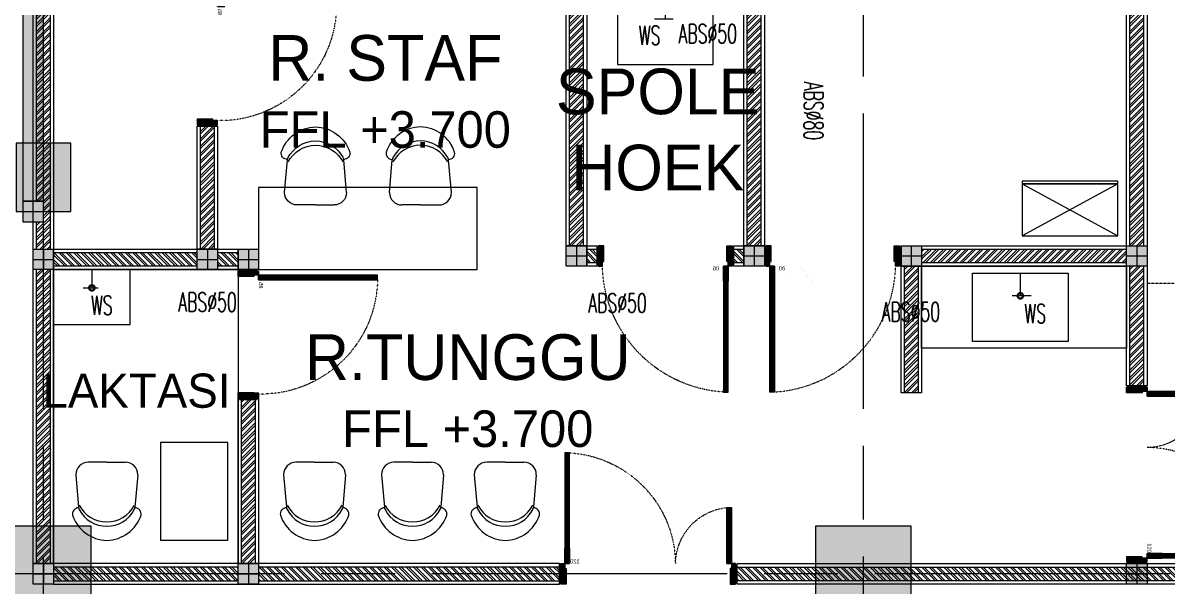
# Model space of a CAD drawing. Header units: millimetres. Extents: x -280308 to 6402717, y -14 to 2073074.
# Drawn here: x -16592 to -8220, y 418534 to 422653 of the extents above; entities that cross this region are included whole.
import ezdxf
from ezdxf.enums import TextEntityAlignment as Align

# ---------------------------------------------------------------- set-up
doc = ezdxf.new("R2010")
doc.units = ezdxf.units.MM
for name, pattern in [('ACAD_ISO03W100', [30, 12, -18]), ('ACAD_ISO08W100', [36, 24, -3, 6, -3]), ('DASHED2', [0.375, 0.25, -0.125]), ('Default', [0])]:
    doc.linetypes.add(name, pattern=pattern)
doc.layers.get('0').update_dxf_attribs({"lineweight": 0})
for name, color, linetype, lineweight, true_color in [('-P-ABK', 7, 'Continuous', 30, 0x05ffff), ('-P-AK', 7, 'Continuous', 30, 0xff0a0a), ('A-FILL-1', 7, 'Continuous', 0, 0x454545)]:
    doc.layers.add(name, color=color, linetype=linetype, lineweight=lineweight, true_color=true_color)
for name, color, linetype, lineweight in [('_Door & Window', 1, 'Continuous', 0), ('A-ALINE-1', 91, 'Continuous', 20), ('A-ALINE-3', 111, 'Continuous', 15), ('A-ALINE-6', 117, 'Continuous', 9), ('A-ANNOTATION', 144, 'Continuous', 0), ('A-Furn', 250, 'Continuous', 0), ('A-FURN-EQPM', 177, 'Continuous', 0), ('ARSIR', 251, 'Continuous', 0), ('Struktur', 80, 'Continuous', 20)]:
    doc.layers.add(name, color=color, linetype=linetype, lineweight=lineweight)
doc.layers.add('A-TEXT', color=254, linetype='Continuous')
doc.layers.add('FURNITURE', color=26, linetype='Continuous')
doc.layers.add('Teks-PL', color=7, linetype='Default', true_color=0xff0a0a)
doc.styles.add('Annotative', font='arial.ttf', dxfattribs={"height": 1.25})
doc.styles.add('CENTURY', font='GOTHIC.TTF')
doc.styles.add('RS', font='ROMANS.SHX', dxfattribs={"width": 0.8})
doc.styles.get("Standard").update_dxf_attribs({"font": 'arial.ttf'})
pattern_1 = [(315, (78969.543, 96992.157), (26.940768, 26.940768), []), (315, (78969.543, 96974.197), (26.940768, 26.940768), [])]
pattern_2 = [(135, (51.1804, 3e-10), (-4.490128, -4.490128), [])]

# ---------------------------------------------------------------- blocks, each defined once
blk = doc.blocks.new('A$Ccf87384a')
blk.add_wipeout([(-75, 75), (75, 75), (75, -75), (-75, -75)])
blk.add_wipeout([(-75, -75), (-75, 75), (75, 75), (75, -75)])
at = {"layer": 'A-FILL-1', "ltscale": 0.25}
h = blk.add_hatch(color=256, dxfattribs=at)
h.dxf.hatch_style = 1
h.paths.add_polyline_path([(-75, -75), (-75, 75), (75, 75), (75, -75)])
at = {"layer": 'A-ALINE-1'}
blk.add_lwpolyline([(-75, -75), (-75, 75), (75, 75), (75, -75)], close=True, dxfattribs=at)
at = {"layer": 'A-FILL-1', "ltscale": 0.25}
for p, q in [((-75, 0), (75, 0)), ((0, 75), (0, -75))]:
    blk.add_line(p, q, dxfattribs=at)
blk = doc.blocks.new('A$C6ab96ad6')
at = {"layer": 'A-Furn'}
h = blk.add_hatch(dxfattribs=at)
h.set_pattern_fill('ANSI31', color=256, scale=2, angle=540, style=0)
h.set_pattern_definition([(225, (-3598.3206, 30706.9954), (4.490128, -4.490128), [])])
h.paths.add_polyline_path([(10, 960), (10, 850), (2, 850), (2, 860), (-17, 860), (-17, 850), (-25, 850), (-25, 960)])
h = blk.add_hatch(dxfattribs=at)
h.set_pattern_fill('ANSI31', color=256, scale=2, angle=540, style=0)
h.set_pattern_definition([(225, (-3598.3206, 30816.9954), (4.490128, -4.490128), [])])
h.paths.add_polyline_path([(2, 860), (-17, 860), (-17, 250), (2, 250)])
h = blk.add_hatch(dxfattribs=at)
h.set_pattern_fill('ANSI31', color=256, scale=2, angle=540, style=0)
h.set_pattern_definition([(225, (-3198.3206, 30306.9954), (4.490128, -4.490128), [])])
h.paths.add_polyline_path([(-1210, 560), (-1210, 450), (-1202, 450), (-1202, 460), (-1183, 460), (-1183, 450), (-1175, 450), (-1175, 560)])
h = blk.add_hatch(dxfattribs=at)
h.set_pattern_fill('ANSI31', color=256, scale=2, angle=540, style=0)
h.set_pattern_definition([(225, (-3198.3206, 30816.9954), (4.490128, -4.490128), [])])
h.paths.add_polyline_path([(-1202, 460), (-1183, 460), (-1183, 250), (-1202, 250)])
h = blk.add_hatch(dxfattribs=at)
h.set_pattern_fill('ANSI31', color=256, scale=2, angle=540, style=0)
h.set_pattern_definition([(225, (-2593.7735, 30816.9954), (4.490128, -4.490128), [])])
h.paths.add_polyline_path([(-1210, 150), (-1210, 260), (-1202, 260), (-1202, 250), (-1183, 250), (-1183, 260), (-1175, 260), (-1175, 150)])
h = blk.add_hatch(dxfattribs=at)
h.set_pattern_fill('ANSI31', color=256, scale=2, angle=540, style=0)
h.set_pattern_definition([(225, (-2993.7735, 30816.9954), (4.490128, -4.490128), [])])
h.paths.add_polyline_path([(10, 150), (10, 260), (2, 260), (2, 250), (-17, 250), (-17, 260), (-25, 260), (-25, 150)])
h = blk.add_hatch(dxfattribs=at)
h.set_pattern_fill('ANSI31', color=256, scale=2, angle=540, style=0)
h.set_pattern_definition([(225, (-3898.3206, 30765.815), (4.490128, -4.490128), [])])
h.paths.add_polyline_path([(-1240, 0), (-1240, 10), (-1250, 10), (-1250, 140), (-1240, 140), (-1240, 150), (-1210, 150), (-1210, 115), (-1200, 115), (-1200, 0)])
h = blk.add_hatch(dxfattribs=at)
h.set_pattern_fill('ANSI31', color=256, scale=2, angle=540, style=0)
h.set_pattern_definition([(225, (-3598.3206, 30765.815), (4.490128, -4.490128), [])])
h.paths.add_polyline_path([(40, 0), (40, 10), (50, 10), (50, 140), (40, 140), (40, 150), (10, 150), (10, 115), (0, 115), (0, 0)])
at = {"layer": '_Door & Window'}
for points in [[(10, 960), (10, 850), (2, 850), (2, 860), (-17, 860), (-17, 850), (-25, 850), (-25, 960), (10, 960)], [(-1210, 560), (-1210, 450), (-1202, 450), (-1202, 460), (-1183, 460), (-1183, 450), (-1175, 450), (-1175, 560), (-1210, 560)], [(-1210, 150), (-1210, 260), (-1202, 260), (-1202, 250), (-1183, 250), (-1183, 260), (-1175, 260), (-1175, 150), (-1210, 150)], [(10, 150), (10, 260), (2, 260), (2, 250), (-17, 250), (-17, 260), (-25, 260), (-25, 150), (10, 150)], [(-1240, 0), (-1240, 10), (-1250, 10), (-1250, 140), (-1240, 140), (-1240, 150), (-1210, 150), (-1210, 115), (-1200, 115), (-1200, 0), (-1240, 0)], [(40, 0), (40, 10), (50, 10), (50, 140), (40, 140), (40, 150), (10, 150), (10, 115), (0, 115), (0, 0), (40, 0)]]:
    blk.add_lwpolyline(points, dxfattribs=at)
for points in [[(10, 150), (-25, 150), (-25, 960), (10, 960)], [(-1210, 150), (-1175, 150), (-1175, 560), (-1210, 560)]]:
    blk.add_lwpolyline(points, close=True, dxfattribs=at)
at = {"layer": '_Door & Window', "linetype": 'ACAD_ISO03W100', "ltscale": 0.02}
for centre, radius, start, end in [((22.2, 139.1), 822.2, 93.28886, 179.24246), ((-1218.1, 144.1), 418.1, 0.8095, 84.0847)]:
    blk.add_arc(centre, radius, start, end, dxfattribs=at)
at = {"layer": 'A-Furn'}
for points in [[(2, 860), (-17, 860), (-17, 250), (2, 250)], [(-1202, 460), (-1183, 460), (-1183, 250), (-1202, 250)]]:
    blk.add_lwpolyline(points, close=True, dxfattribs=at)
at = {"layer": 'Defpoints', "ltscale": 0.25, "insert": (-98.9, 182.1), "char_height": 30, "attachment_point": 1, "style": 'CENTURY'}
blk.add_mtext_dynamic_manual_height_columns('120', width=78.467, gutter_width=750, heights=[0], dxfattribs=at)
blk = doc.blocks.new('P180')
at = {"layer": 'A-Furn'}
h = blk.add_hatch(dxfattribs=at)
h.set_pattern_fill('ANSI31', color=256, scale=2, angle=450, style=0)
h.paths.add_polyline_path([(-30765.8, -2658.3), (-30755.8, -2658.3), (-30755.8, -2648.3), (-30625.8, -2648.3), (-30625.8, -2658.3), (-30615.8, -2658.3), (-30615.8, -2688.3), (-30650.8, -2688.3), (-30650.8, -2698.3), (-30765.8, -2698.3)])
h = blk.add_hatch(dxfattribs=at)
h.set_pattern_fill('ANSI31', color=256, scale=2, angle=450, style=0)
h.paths.add_polyline_path([(-30765.8, -3638.3), (-30755.8, -3638.3), (-30755.8, -3648.3), (-30625.8, -3648.3), (-30625.8, -3638.3), (-30615.8, -3638.3), (-30615.8, -3608.3), (-30650.8, -3608.3), (-30650.8, -3598.3), (-30765.8, -3598.3)])
h = blk.add_hatch(dxfattribs=at)
h.set_pattern_fill('ANSI31', color=256, scale=2, angle=450, style=0)
h.set_pattern_definition([(135, (51.1804, -604.547), (-4.490128, -4.490128), [])])
h.paths.add_polyline_path([(-30615.8, -3608.3), (-30505.8, -3608.3), (-30505.8, -3600.3), (-30515.8, -3600.3), (-30515.8, -3581.3), (-30505.8, -3581.3), (-30505.8, -3573.3), (-30615.8, -3573.3)])
h = blk.add_hatch(dxfattribs=at)
h.set_pattern_fill('ANSI31', color=256, scale=2, angle=450, style=0)
h.set_pattern_definition(pattern_2)
h.paths.add_polyline_path([(-29795.8, -3600.3), (-29795.8, -3581.3), (-30515.8, -3581.3), (-30515.8, -3600.3)])
h = blk.add_hatch(dxfattribs=at)
h.set_pattern_fill('ANSI31', color=256, scale=2, angle=450, style=0)
h.set_pattern_definition(pattern_2)
h.paths.add_polyline_path([(-29695.8, -3608.3), (-29805.8, -3608.3), (-29805.8, -3600.3), (-29795.8, -3600.3), (-29795.8, -3581.3), (-29805.8, -3581.3), (-29805.8, -3573.3), (-29695.8, -3573.3)])
at = {"layer": '_Door & Window'}
for points in [[(-30765.8, -2658.3), (-30755.8, -2658.3), (-30755.8, -2648.3), (-30625.8, -2648.3), (-30625.8, -2658.3), (-30615.8, -2658.3), (-30615.8, -2688.3), (-30650.8, -2688.3), (-30650.8, -2698.3), (-30765.8, -2698.3), (-30765.8, -2658.3)], [(-30765.8, -3638.3), (-30755.8, -3638.3), (-30755.8, -3648.3), (-30625.8, -3648.3), (-30625.8, -3638.3), (-30615.8, -3638.3), (-30615.8, -3608.3), (-30650.8, -3608.3), (-30650.8, -3598.3), (-30765.8, -3598.3), (-30765.8, -3638.3)], [(-30615.8, -3608.3), (-30505.8, -3608.3), (-30505.8, -3600.3), (-30515.8, -3600.3), (-30515.8, -3581.3), (-30505.8, -3581.3), (-30505.8, -3573.3), (-30615.8, -3573.3), (-30615.8, -3608.3)], [(-29695.8, -3608.3), (-29805.8, -3608.3), (-29805.8, -3600.3), (-29795.8, -3600.3), (-29795.8, -3581.3), (-29805.8, -3581.3), (-29805.8, -3573.3), (-29695.8, -3573.3), (-29695.8, -3608.3)]]:
    blk.add_lwpolyline(points, dxfattribs=at)
blk.add_lwpolyline([(-30615.8, -3608.3), (-30615.8, -3573.3), (-29695.8, -3573.3), (-29695.8, -3608.3)], close=True, dxfattribs=at)
at = {"layer": '_Door & Window', "linetype": 'ACAD_ISO03W100', "ltscale": 0.02}
blk.add_arc((-30640.5, -3634.6), 946.6, 3.71519, 88.50768, dxfattribs=at)
at = {"layer": 'A-Furn'}
blk.add_lwpolyline([(-29795.8, -3600.3), (-29795.8, -3581.3), (-30515.8, -3581.3), (-30515.8, -3600.3)], close=True, dxfattribs=at)
at = {"layer": 'Defpoints', "ltscale": 0.25, "insert": (-30585.6, -3496.2), "char_height": 30, "attachment_point": 1, "rotation": 270, "style": 'CENTURY'}
blk.add_mtext_dynamic_manual_height_columns('90', width=78.467, gutter_width=750, heights=[0], dxfattribs=at)
blk = doc.blocks.new('A$Ca4ca9c0b')
at = {"layer": 'A-Furn'}
h = blk.add_hatch(dxfattribs=at)
h.set_pattern_fill('ANSI31', color=256, scale=2, angle=540, style=0)
h.set_pattern_definition([(225, (109566.3125, -240668.4215), (4.49012806, -4.49012806), [])])
h.paths.add_polyline_path([(10, 1020), (10, 910), (2, 910), (2, 920), (-17, 920), (-17, 910), (-25, 910), (-25, 1020)])
h = blk.add_hatch(dxfattribs=at)
h.set_pattern_fill('ANSI31', color=256, scale=2, angle=540, style=0)
h.set_pattern_definition([(225, (109566.3125, -240568.4215), (4.49012806, -4.49012806), [])])
h.paths.add_polyline_path([(2, 920), (-17, 920), (-17, 250), (2, 250)])
h = blk.add_hatch(dxfattribs=at)
h.set_pattern_fill('ANSI31', color=256, scale=2, angle=540, style=0)
h.set_pattern_definition([(225, (110170.8596, -240618.4215), (4.49012806, -4.49012806), [])])
h.paths.add_polyline_path([(10, 150), (10, 260), (2, 260), (2, 250), (-17, 250), (-17, 260), (-25, 260), (-25, 150)])
h = blk.add_hatch(dxfattribs=at)
h.set_pattern_fill('ANSI31', color=256, scale=2, angle=540, style=0)
h.set_pattern_definition([(225, (109716.3125, -240669.602), (4.49012806, -4.49012806), [])])
h.paths.add_polyline_path([(-890, 0), (-890, 10), (-900, 10), (-900, 140), (-890, 140), (-890, 150), (-860, 150), (-860, 115), (-850, 115), (-850, 0)])
h = blk.add_hatch(dxfattribs=at)
h.set_pattern_fill('ANSI31', color=256, scale=2, angle=540, style=0)
h.set_pattern_definition([(225, (109566.3125, -240669.602), (4.49012806, -4.49012806), [])])
h.paths.add_polyline_path([(40, 0), (40, 10), (50, 10), (50, 140), (40, 140), (40, 150), (10, 150), (10, 115), (0, 115), (0, 0)])
at = {"layer": '_Door & Window'}
for points in [[(10, 1020), (10, 910), (2, 910), (2, 920), (-17, 920), (-17, 910), (-25, 910), (-25, 1020), (10, 1020)], [(10, 150), (10, 260), (2, 260), (2, 250), (-17, 250), (-17, 260), (-25, 260), (-25, 150), (10, 150)], [(-890, 0), (-890, 10), (-900, 10), (-900, 140), (-890, 140), (-890, 150), (-860, 150), (-860, 115), (-850, 115), (-850, 0), (-890, 0)], [(40, 0), (40, 10), (50, 10), (50, 140), (40, 140), (40, 150), (10, 150), (10, 115), (0, 115), (0, 0), (40, 0)]]:
    blk.add_lwpolyline(points, dxfattribs=at)
blk.add_lwpolyline([(10, 150), (-25, 150), (-25, 1020), (10, 1020)], close=True, dxfattribs=at)
at = {"layer": '_Door & Window', "linetype": 'ACAD_ISO03W100', "ltscale": 0.02}
blk.add_arc((-6.9, 167), 853.2, 91.21475, 181.13846, dxfattribs=at)
at = {"layer": 'A-Furn'}
blk.add_lwpolyline([(2, 920), (-17, 920), (-17, 250), (2, 250)], close=True, dxfattribs=at)
at = {"layer": 'Defpoints', "ltscale": 0.25, "insert": (-87.7, 181.6), "char_height": 30, "attachment_point": 1, "style": 'CENTURY'}
blk.add_mtext_dynamic_manual_height_columns('85', width=78.467, gutter_width=750, heights=[0], dxfattribs=at)
blk = doc.blocks.new('A$C7a9db0a0')
at = {"layer": 'A-FILL-1', "ltscale": 0.25}
h = blk.add_hatch(dxfattribs=at)
h.set_pattern_fill('ANSI32', color=256, scale=4, angle=180)
h.set_pattern_definition([(225, (139400.994, -40282.77), (26.940768, -26.940768), []), (225, (139383.034, -40282.77), (26.940768, -26.940768), [])])
h.paths.add_polyline_path([(34722.8, -5236), (34722.8, -1811), (34822.8, -1811), (34822.8, -5236)])
h = blk.add_hatch(dxfattribs=at)
h.set_pattern_fill('ANSI32', color=256, scale=4, angle=180)
h.set_pattern_definition([(225, (142200.994, -40282.77), (26.940768, -26.940768), []), (225, (142183.034, -40282.77), (26.940768, -26.940768), [])])
h.paths.add_polyline_path([(37522.8, -6261), (37522.8, -1811), (37622.8, -1811), (37622.8, -6261)])
h = blk.add_hatch(dxfattribs=at)
h.set_pattern_fill('ANSI32', color=256, scale=4, angle=180)
h.set_pattern_definition([(225, (134200.994, -40282.77), (26.940768, -26.940768), []), (225, (134183.034, -40282.77), (26.940768, -26.940768), [])])
h.paths.add_polyline_path([(29522.8, -7561), (29522.8, -1986), (29622.8, -1986), (29622.8, -7561)])
h = blk.add_hatch(dxfattribs=at)
h.set_pattern_fill('ANSI32', color=256, scale=4, angle=180)
h.set_pattern_definition([(225, (138100.994, -40282.77), (26.940768, -26.940768), []), (225, (138083.034, -40282.77), (26.940768, -26.940768), [])])
h.paths.add_polyline_path([(33422.8, -5236), (33422.8, -3411), (33522.8, -3411), (33522.8, -5236)])
h = blk.add_hatch(dxfattribs=at)
h.set_pattern_fill('ANSI32', color=256, scale=4, angle=180)
h.set_pattern_definition([(225, (135400.994, -39882.77), (26.940768, -26.940768), []), (225, (135383.034, -39882.77), (26.940768, -26.940768), [])])
h.paths.add_polyline_path([(30722.8, -5261), (30722.8, -4361), (30822.8, -4361), (30822.8, -5261)])
h = blk.add_hatch(dxfattribs=at)
h.set_pattern_fill('ANSI32', color=256, scale=4, angle=180)
h.set_pattern_definition([(225, (-183193.873, -153131.49), (26.9407684, -26.9407684), []), (225, (-183211.833, -153131.49), (26.9407684, -26.9407684), [])])
h.paths.add_polyline_path([(35997.8, -5261), (37497.8, -5261), (37497.8, -5361), (35997.8, -5361)])
h = blk.add_hatch(dxfattribs=at)
h.set_pattern_fill('ANSI32', color=256, scale=4, angle=180)
h.set_pattern_definition([(225, (140550.994, -40282.77), (26.940768, -26.940768), []), (225, (140533.034, -40282.77), (26.940768, -26.940768), [])])
h.paths.add_polyline_path([(35872.8, -6311), (35872.8, -5386), (35972.8, -5386), (35972.8, -6311)])
at = {"layer": 'A-ALINE-3', "linetype": 'Continuous'}
for points in [[(34722.8, -5236), (34722.8, -1811), (34822.8, -1811), (34822.8, -5236)], [(37522.8, -6261), (37522.8, -1811), (37622.8, -1811), (37622.8, -6261)], [(29522.8, -7561), (29522.8, -1986), (29622.8, -1986), (29622.8, -7561)], [(33422.8, -5236), (33422.8, -3411), (33522.8, -3411), (33522.8, -5236)], [(30722.8, -5261), (30722.8, -4361), (30822.8, -4361), (30822.8, -5261)], [(35997.8, -5261), (37497.8, -5261), (37497.8, -5361), (35997.8, -5361)], [(35872.8, -6311), (35872.8, -5386), (35972.8, -5386), (35972.8, -6311)]]:
    blk.add_lwpolyline(points, close=True, dxfattribs=at)
at = {"layer": 'A-ALINE-6'}
for points in [[(34697.8, -5236), (34697.8, -1811), (34847.8, -1811), (34847.8, -5236)], [(37497.8, -6261), (37497.8, -1811), (37647.8, -1811), (37647.8, -6261)], [(29497.8, -7561), (29497.8, -1986), (29647.8, -1986), (29647.8, -7561)], [(33397.8, -5236), (33397.8, -3411), (33547.8, -3411), (33547.8, -5236)], [(30697.8, -5261), (30697.8, -4361), (30847.8, -4361), (30847.8, -5261)], [(35997.8, -5236), (37497.8, -5236), (37497.8, -5386), (35997.8, -5386)], [(35847.8, -6311), (35847.8, -5386), (35997.8, -5386), (35997.8, -6311)]]:
    blk.add_lwpolyline(points, close=True, dxfattribs=at)
at = {"ltscale": 0.25, "xscale": -1, "rotation": 270}
blk.add_blockref('A$Ca4ca9c0b', (30697.8, -3461), dxfattribs=at)
at = {"ltscale": 0.25}
for p in [(31072.8, -5336), (37572.8, -7636)]:
    blk.add_blockref('A$Ccf87384a', p, dxfattribs=at)
at = {"xscale": -1.000000000000015, "rotation": 90}
blk.add_blockref('P180', (30974.5, -36001.8), dxfattribs=at)
at = {"ltscale": 0.25, "xscale": -1}
blk.add_blockref('A$C6ab96ad6', (33397.8, -7711), dxfattribs=at)
at = {"layer": 'A-FILL-1', "ltscale": 0.25}
h = blk.add_hatch(dxfattribs=at)
h.set_pattern_fill('ANSI32', color=256, scale=4, angle=270)
h.set_pattern_definition(pattern_1)
h.paths.add_polyline_path([(46247.8, -7686), (34647.8, -7686), (34647.8, -7586), (46247.8, -7586)])
at = {"layer": 'A-ALINE-3', "linetype": 'Continuous'}
blk.add_lwpolyline([(46247.8, -7686), (34647.8, -7686), (34647.8, -7586), (46247.8, -7586)], close=True, dxfattribs=at)
at = {"layer": 'A-ALINE-6'}
blk.add_lwpolyline([(46247.8, -7711), (34647.8, -7711), (34647.8, -7561), (46247.8, -7561)], close=True, dxfattribs=at)
at = {"ltscale": 0.25, "xscale": -1}
for name, p, rotation in [('A$Ccf87384a', (29497.8, -4986), 180), ('A$Ca4ca9c0b', (30997.8, -5461), 270)]:
    blk.add_blockref(name, p, dxfattribs=dict(at, rotation=rotation))
at = {"ltscale": 0.25}
for p in [(29572.8, -5336), (33472.8, -5311), (34772.8, -5311), (35922.8, -5311), (37572.8, -5311), (29572.8, -7636)]:
    blk.add_blockref('A$Ccf87384a', p, dxfattribs=at)
at = {"ltscale": 0.25, "rotation": 270}
blk.add_blockref('A$C6ab96ad6', (37497.8, -7511), dxfattribs=at)
at = {"layer": 'A-FILL-1', "ltscale": 0.25}
h = blk.add_hatch(dxfattribs=at)
h.set_pattern_fill('ANSI32', color=256, scale=4, angle=270)
h.set_pattern_definition([(315, (67594.558, 99317.157), (26.940768, 26.940768), []), (315, (67594.558, 99299.197), (26.940768, 26.940768), [])])
h.paths.add_polyline_path([(33622.8, -5361), (33547.8, -5361), (33547.8, -5261), (33622.8, -5261)])
h = blk.add_hatch(dxfattribs=at)
h.set_pattern_fill('ANSI32', color=256, scale=4, angle=270)
h.set_pattern_definition([(315, (68669.558, 99317.157), (26.940768, 26.940768), []), (315, (68669.558, 99299.197), (26.940768, 26.940768), [])])
h.paths.add_polyline_path([(34697.8, -5361), (34622.8, -5361), (34622.8, -5261), (34697.8, -5261)])
h = blk.add_hatch(dxfattribs=at)
h.set_pattern_fill('ANSI32', color=256, scale=4, angle=270)
h.set_pattern_definition([(315, (64519.558, 99292.157), (26.940768, 26.940768), []), (315, (64519.558, 99274.197), (26.940768, 26.940768), [])])
h.paths.add_polyline_path([(30997.8, -5386), (29647.8, -5386), (29647.8, -5286), (30997.8, -5286)])
h = blk.add_hatch(dxfattribs=at)
h.set_pattern_fill('ANSI32', color=256, scale=4, angle=270)
h.set_pattern_definition(pattern_1)
h.paths.add_polyline_path([(29647.8, -7686), (33347.8, -7686), (33347.8, -7586), (29647.8, -7586)])
at = {"layer": 'ARSIR', "ltscale": 0.25}
h = blk.add_hatch(color=256, dxfattribs=at)
h.dxf.hatch_style = 1
h.paths.add_polyline_path([(29422.8, -2611), (29422.8, -4911), (29572.8, -4911), (29572.8, -2611)])
at = {"color": 0, "linetype": 'DASHED2', "lineweight": -2, "ltscale": 6}
blk.add_lwpolyline([(37647.8, -5511), (39563.4, -5511), (39563.4, -1811), (37647.8, -1811)], close=True, dxfattribs=at)
at = {"color": 0, "linetype": 'ByBlock', "lineweight": -2, "ltscale": 0.25}
blk.add_lwpolyline([(35997.8, -5386), (37497.8, -5386), (37497.8, -5986), (35997.8, -5986)], close=True, dxfattribs=at)
at = {"layer": 'A-ALINE-3', "linetype": 'Continuous'}
for points in [[(33622.8, -5361), (33547.8, -5361), (33547.8, -5261), (33622.8, -5261)], [(34697.8, -5361), (34622.8, -5361), (34622.8, -5261), (34697.8, -5261)], [(30997.8, -5386), (29647.8, -5386), (29647.8, -5286), (30997.8, -5286)], [(29647.8, -7686), (33347.8, -7686), (33347.8, -7586), (29647.8, -7586)]]:
    blk.add_lwpolyline(points, close=True, dxfattribs=at)
at = {"layer": 'A-ALINE-6'}
for points in [[(29422.8, -2611), (29422.8, -4911), (29572.8, -4911), (29572.8, -2611)], [(30997.8, -5411), (29647.8, -5411), (29647.8, -5261), (30997.8, -5261)], [(33622.8, -5386), (33547.8, -5386), (33547.8, -5236), (33622.8, -5236)], [(34697.8, -5386), (34622.8, -5386), (34622.8, -5236), (34697.8, -5236)], [(29647.8, -7711), (33347.8, -7711), (33347.8, -7561), (29647.8, -7561)]]:
    blk.add_lwpolyline(points, close=True, dxfattribs=at)
at = {"rotation": 270}
blk.add_blockref('P180', (38496.1, -36001.8), dxfattribs=at)
at = {"ltscale": 0.25}
blk.add_blockref('A$Ccf87384a', (31072.8, -7636), dxfattribs=at)
at = {"layer": 'A-FILL-1', "ltscale": 0.25}
h = blk.add_hatch(dxfattribs=at)
h.set_pattern_fill('ANSI32', color=256, scale=4, angle=180)
h.set_pattern_definition([(225, (135700.994, -40282.77), (26.940768, -26.940768), []), (225, (135683.034, -40282.77), (26.940768, -26.940768), [])])
h.paths.add_polyline_path([(31022.8, -7561), (31022.8, -6311), (31122.8, -6311), (31122.8, -7561)])
at = {"layer": 'A-ALINE-3', "linetype": 'Continuous'}
blk.add_lwpolyline([(31022.8, -7561), (31022.8, -6311), (31122.8, -6311), (31122.8, -7561)], close=True, dxfattribs=at)
at = {"layer": 'A-ALINE-6'}
for points in [[(29647.8, -5411), (30997.8, -5411), (30997.8, -7561), (29647.8, -7561)], [(30997.8, -7561), (30997.8, -6311), (31147.8, -6311), (31147.8, -7561)]]:
    blk.add_lwpolyline(points, close=True, dxfattribs=at)
at = {"ltscale": 0.25}
blk.add_blockref('A$Ccf87384a', (30772.8, -5336), dxfattribs=at)
blk = doc.blocks.new('WASTAFEL 2')
at = {"color": 0, "linetype": 'ByBlock', "lineweight": -2, "ltscale": 0.25}
for p, q in [((48793.3, 63216.8), (48793.3, 63050.4)), ((48871.9, 63050.4), (48734.5, 63050.4))]:
    blk.add_line(p, q, dxfattribs=at)
blk.add_lwpolyline([(48443.3, 63216.8), (49143.3, 63216.8), (49143.3, 62716.8), (48443.3, 62716.8)], close=True, dxfattribs=at)
blk = doc.blocks.new('A$Ccc440957')
at = {"layer": 'FURNITURE', "color": 0, "linetype": 'ByBlock', "lineweight": -2}
for p, q in [((-44.9, 189), (-243.3, 171.7)), ((30.7, 0), (30.7, 113.4)), ((30.7, 0), (30.7, -113.4)), ((-44.9, -189), (-243.3, -171.7))]:
    blk.add_line(p, q, dxfattribs=at)
for centre, radius, start, end in [((-284.3, 171.6), 37.8, 0, 100.97095), ((-218.8, -5.7), 226.4, 108.72878, 178.55828), ((-170.1, 0), 189, 117.54534, 180), ((-143.7, 0), 189, 117.54534, 180), ((-240, 134.1), 37.8, 94.9782, 117.54534), ((-44.9, 113.4), 75.6, 0, 90), ((-218.8, 5.7), 226.4, 181.44172, 251.27122), ((-170.1, 0), 189, 180, 242.45466), ((-143.7, 0), 189, 180, 242.45466), ((-44.9, -113.4), 75.6, 270, 0), ((-284.3, -171.6), 37.8, 259.02905, 0), ((-240, -134.1), 37.8, 242.45466, 265.0218)]:
    blk.add_arc(centre, radius, start, end, dxfattribs=at)
blk = doc.blocks.new('A$C4404b510')
at = {"color": 0, "linetype": 'ByBlock', "lineweight": -2, "ltscale": 0.25}
for p, q in [((18410.8, 16477), (19110.8, 16097)), ((19110.8, 16477), (18410.8, 16097))]:
    blk.add_line(p, q, dxfattribs=at)
for points in [[(19110.8, 16497), (18410.8, 16497), (18410.8, 16477), (19110.8, 16477)], [(19110.8, 16477), (18410.8, 16477), (18410.8, 16097), (19110.8, 16097)]]:
    blk.add_lwpolyline(points, close=True, dxfattribs=at)
at = {"layer": 'A-FURN-EQPM', "color": 0, "linetype": 'ByBlock', "lineweight": -2, "ltscale": 0.25}
for points in [[(14424.8, 15850), (14424.8, 16450), (12824.8, 16450), (12824.8, 15850)], [(12105.5, 14586.5), (12105.5, 13871.5), (12600.5, 13871.5), (12600.5, 14586.5)]]:
    blk.add_lwpolyline(points, close=True, dxfattribs=at)
at = {"color": 0, "linetype": 'ByBlock', "lineweight": -2, "xscale": -1}
blk.add_blockref('WASTAFEL 2', (64593.1, -45366.8), dxfattribs=at)
at = {"ltscale": 0.25}
for p, xscale, yscale, zscale, rotation in [((13241.2, 16360), -1.200000000000015, 1.200000000000015, 1.2, 90), ((14008.4, 16360), 1.2, 1.2, 1.2, 270), ((11713.9, 14404.3), 1.200000000000015, 1.200000000000015, 1.200000000000015, 90), ((13234, 14404.3), 1.200000000000015, 1.200000000000015, 1.200000000000015, 90), ((13950.6, 14404.3), 1.200000000000015, 1.200000000000015, 1.200000000000015, 90), ((14629.6, 14404.3), 1.200000000000015, 1.200000000000015, 1.200000000000015, 90)]:
    blk.add_blockref('A$Ccc440957', p, dxfattribs=dict(at, xscale=xscale, yscale=yscale, zscale=zscale, rotation=rotation))
at = {"color": 0, "linetype": 'ByBlock', "lineweight": -2, "xscale": -0.8, "yscale": 0.8, "zscale": 0.8}
blk.add_blockref('WASTAFEL 2', (50639.4, -34723.4), dxfattribs=at)
at = {"color": 0, "linetype": 'ByBlock', "lineweight": -2}
blk.add_blockref('WASTAFEL 2', (-30395.7, -47391.8), dxfattribs=at)
blk = doc.blocks.new('*U552')
at = {"layer": 'A-ANNOTATION', "linetype": 'ACAD_ISO08W100', "ltscale": 0.25}
blk.add_lwpolyline([(0, -5), (0, -90.561)], dxfattribs=at)
at = {"layer": 'A-TEXT'}
blk.add_attdef('N', text='', height=0.9, dxfattribs=at).set_placement((0, 2.75), align=Align.MIDDLE_CENTER)
blk = doc.blocks.new('*U539')
at = {"layer": 'A-ANNOTATION', "linetype": 'ACAD_ISO08W100', "ltscale": 0.25}
blk.add_lwpolyline([(0, -7.641), (0, -228.348)], dxfattribs=at)
at = {"layer": 'A-TEXT'}
blk.add_attdef('N', text='', height=0.9, dxfattribs=at).set_placement((0, 2.75), align=Align.MIDDLE_CENTER)
blk = doc.blocks.new('A$Cf37525da')
at = {"color": 124, "xscale": -360.0000000000001, "yscale": 360.0000000000001, "zscale": 360.0000000000001}
for name, p, rotation in [('*U552', (-38750, -25932.8), 180), ('*U552', (-32750, -25932.8), 180), ('*U539', (4643.8, -5900), 270)]:
    blk.add_blockref(name, p, dxfattribs=dict(at, rotation=rotation))
blk = doc.blocks.new('A$Cc06d3743')
at = {"layer": 'ARSIR', "linetype": 'ByBlock', "lineweight": -2, "ltscale": 0.25}
h = blk.add_hatch(color=256, dxfattribs=at)
h.dxf.hatch_style = 1
h.paths.add_polyline_path([(15150, 16700), (15550, 16700), (15550, 17200), (15150, 17200)])
h.paths.add_polyline_path([(30150, 3825), (30550, 3825), (30550, 4425), (30150, 4425)])
h.paths.add_polyline_path([(30100, 1925), (30600, 1925), (30600, 2425), (30100, 2425)])
h.paths.add_polyline_path([(39100, 1900), (39600, 1900), (39600, 2400), (39100, 2400)])
h.paths.add_polyline_path([(44850, 1900), (45350, 1900), (45350, 2400), (44850, 2400)])
h.paths.add_polyline_path([(45350, 3800), (45350, 4200), (44850, 4200), (44850, 3800)])
h.paths.add_polyline_path([(39600, 3800), (39600, 4200), (39100, 4200), (39100, 3800)])
h.paths.add_polyline_path([(27150, 3950), (27550, 3950), (27550, 4450), (27150, 4450)])
h.paths.add_polyline_path([(4025, 5925), (4675, 5925), (4675, 6575), (4025, 6575)])
h.paths.add_polyline_path([(9025, 5925), (9675, 5925), (9675, 6575), (9025, 6575)])
h.paths.add_polyline_path([(53750, 13700), (54450, 13700), (54450, 14400), (53750, 14400)])
h.paths.add_polyline_path([(53750, 5900), (54450, 5900), (54450, 6600), (53750, 6600)])
h.paths.add_polyline_path([(49750, 13700), (50450, 13700), (50450, 14400), (49750, 14400)])
h.paths.add_polyline_path([(49750, 5900), (50450, 5900), (50450, 6600), (49750, 6600)])
h.paths.add_polyline_path([(44750, 13700), (45450, 13700), (45450, 14400), (44750, 14400)])
h.paths.add_polyline_path([(44750, 5900), (45450, 5900), (45450, 6600), (44750, 6600)])
h.paths.add_polyline_path([(39000, 13700), (39700, 13700), (39700, 14400), (39000, 14400)])
h.paths.add_polyline_path([(39000, 5900), (39700, 5900), (39700, 6600), (39000, 6600)])
h.paths.add_polyline_path([(33000, 13700), (33700, 13700), (33700, 14400), (33000, 14400)])
h.paths.add_polyline_path([(33000, 5900), (33700, 5900), (33700, 6600), (33000, 6600)])
h.paths.add_polyline_path([(27000, 13700), (27700, 13700), (27700, 14400), (27000, 14400)])
h.paths.add_polyline_path([(27000, 5900), (27700, 5900), (27700, 6600), (27000, 6600)])
h.paths.add_polyline_path([(21000, 13700), (21700, 13700), (21700, 14400), (21000, 14400)])
h.paths.add_polyline_path([(21000, 5900), (21700, 5900), (21700, 6600), (21000, 6600)])
h.paths.add_polyline_path([(4000, 13700), (4700, 13700), (4700, 14400), (4000, 14400)])
h.paths.add_polyline_path([(9000, 13700), (9700, 13700), (9700, 14400), (9000, 14400)])
h.paths.add_polyline_path([(15000, 13700), (15700, 13700), (15700, 14400), (15000, 14400)])
h.paths.add_polyline_path([(15000, 5900), (15700, 5900), (15700, 6600), (15000, 6600)])
h.paths.add_polyline_path([(53775, 20275), (54425, 20275), (54425, 19625), (53775, 19625)])
h.paths.add_polyline_path([(53775, 25), (54425, 25), (54425, 675), (53775, 675)])
h.paths.add_polyline_path([(49775, 20275), (50425, 20275), (50425, 19625), (49775, 19625)])
h.paths.add_polyline_path([(49775, 25), (50425, 25), (50425, 675), (49775, 675)])
h.paths.add_polyline_path([(44775, 20275), (45425, 20275), (45425, 19625), (44775, 19625)])
h.paths.add_polyline_path([(44775, 25), (45425, 25), (45425, 675), (44775, 675)])
h.paths.add_polyline_path([(39025, 20275), (39675, 20275), (39675, 19625), (39025, 19625)])
h.paths.add_polyline_path([(39025, 25), (39675, 25), (39675, 675), (39025, 675)])
h.paths.add_polyline_path([(33025, 20275), (33675, 20275), (33675, 19625), (33025, 19625)])
h.paths.add_polyline_path([(27025, 20275), (27675, 20275), (27675, 19625), (27025, 19625)])
h.paths.add_polyline_path([(27025, 25), (27675, 25), (27675, 675), (27025, 675)])
h.paths.add_polyline_path([(21025, 20275), (21675, 20275), (21675, 19625), (21025, 19625)])
h.paths.add_polyline_path([(21025, 25), (21675, 25), (21675, 675), (21025, 675)])
h.paths.add_polyline_path([(15025, 20275), (15675, 20275), (15675, 19625), (15025, 19625)])
h.paths.add_polyline_path([(15025, 25), (15675, 25), (15675, 675), (15025, 675)])
h.paths.add_polyline_path([(4025, 19625), (4675, 19625), (4675, 20275), (4025, 20275)])
h.paths.add_polyline_path([(9025, 19625), (9675, 19625), (9675, 20275), (9025, 20275)])
h.paths.add_polyline_path([(0, 19600), (700, 19600), (700, 20300), (0, 20300)])
h.paths.add_polyline_path([(4025, 25), (4675, 25), (4675, 675), (4025, 675)])
h.paths.add_polyline_path([(9025, 25), (9675, 25), (9675, 675), (9025, 675)])
h.paths.add_polyline_path([(0, 0), (700, 0), (700, 700), (0, 700)])
h.paths.add_polyline_path([(13350, 16700), (13750, 16700), (13750, 17200), (13350, 17200)])
h.paths.add_polyline_path([(13350, 19700), (13750, 19700), (13750, 20200), (13350, 20200)])
h.paths.add_polyline_path([(30100, 100), (30600, 100), (30600, 600), (30100, 600)])
h.paths.add_polyline_path([(0, 13700), (700, 13700), (700, 14400), (0, 14400)])
h.paths.add_polyline_path([(0, 5900), (700, 5900), (700, 6600), (0, 6600)])
at = {"layer": 'Struktur', "color": 0, "linetype": 'ByBlock', "lineweight": -2, "ltscale": 0.25}
for points in [[(15150, 16700), (15550, 16700), (15550, 17200), (15150, 17200)], [(15000, 13700), (15700, 13700), (15700, 14400), (15000, 14400)], [(21000, 13700), (21700, 13700), (21700, 14400), (21000, 14400)]]:
    blk.add_lwpolyline(points, close=True, dxfattribs=at)
blk = doc.blocks.new('2')
at = {"ltscale": 0.25}
blk.add_blockref('A$C7a9db0a0', (-46014.9, 426259.3), dxfattribs=at)
blk.add_blockref('A$Cf37525da', (22307.9, 424523.3), dxfattribs=at)
at = {"layer": 'A-FURN-EQPM', "ltscale": 0.25}
blk.add_blockref('A$C4404b510', (-27691.9, 404998.3), dxfattribs=at)
at = {"layer": 'Struktur', "ltscale": 0.25}
blk.add_blockref('A$Cc06d3743', (-31792.1, 404573.3), dxfattribs=at)
at = {"layer": 'A-TEXT', "ltscale": 0.25, "attachment_point": 1, "style": 'Annotative'}
for s, width, insert, char_height in [('\\pxqc;{\\fCentury Gothic|b0|i0|c0|p34;\\H1.25x;R. STAF\\P\\H0.8x;FFL +3.700}', 5332.382, (-16606.6, 422563.9), 267.3), ('\\pxqc;{\\fCentury Gothic|b0|i0|c0|p34;\\H1.25x;SPOLE\\PHOEK}', 5332.382, (-14613.4, 422319), 267.3), ('\\pxqc;{\\fCentury Gothic|b0|i0|c0|p34;\\H1.25x;R.TUNGGU\\P\\H0.8x;FFL +3.700}', 5332.382, (-16003.4, 420375.6), 267.3), ('\\pxqc;{\\fCentury Gothic|b0|i0|c0|p34;LAKTASI}', 2559.485, (-17040.8, 420088.3), 250)]:
    blk.add_mtext_dynamic_manual_height_columns(s, width=width, gutter_width=1670.6, heights=[0], dxfattribs=dict(at, insert=insert, char_height=char_height))

msp = doc.modelspace()

# ---------------------------------------------------------------- block references
msp.add_blockref('2', (0, 0))

# ---------------------------------------------------------------- next in the draw order: linework, layer by layer
at = {"layer": '-P-ABK', "linetype": 'DASHED2', "ltscale": 5, "const_width": 0.03, "flags": 128}
for points in [[(-9294.2, 420656.9), (-10747.9, 420656.9), (-10907.6, 420880.3), (-10907.6, 424908.7)], [(-16087.1, 420715.2), (-11062.2, 420715.2), (-10907.6, 421011.1)]]:
    msp.add_lwpolyline(points, dxfattribs=at)
at = {"layer": '-P-AK'}
for centre in [(-16087.1, 420715.2), (-9294.2, 420656.9)]:
    msp.add_circle(centre, 20, dxfattribs=at)

# ---------------------------------------------------------------- next in the draw order: texts
at = {"layer": 'Teks-PL', "extrusion": (3.68146e-05, 0.052336, 0.99863), "style": 'RS', "width": 0.6}
for s, p in [('WS', (12382.5, -421904.6, 22111.1)), ('ABS%%C50', (12092.1, -421916.9, 22111.7)), ('WS', (16389.4, -419930.6, 22007.6)), ('ABS%%C50', (15751, -419953.9, 22008.8)), ('ABS%%C50', (12751.1, -419949.4, 22008.6)), ('ABS%%C50', (10604.7, -419886.5, 22005.3)), ('WS', (9560, -419874.7, 22004.7))]:
    msp.add_text(s, height=139.78, rotation=179.99996, dxfattribs=at).set_placement(p)
at = {"layer": 'Teks-PL', "extrusion": (0.052336, -3.68146e-05, 0.99863), "style": 'RS', "width": 0.6}
msp.add_text('ABS%%C80', height=139.78, rotation=179.99996, dxfattribs=at).set_placement((422215.2, 11158.5, -584.8))

doc.saveas('drawing.dxf')
